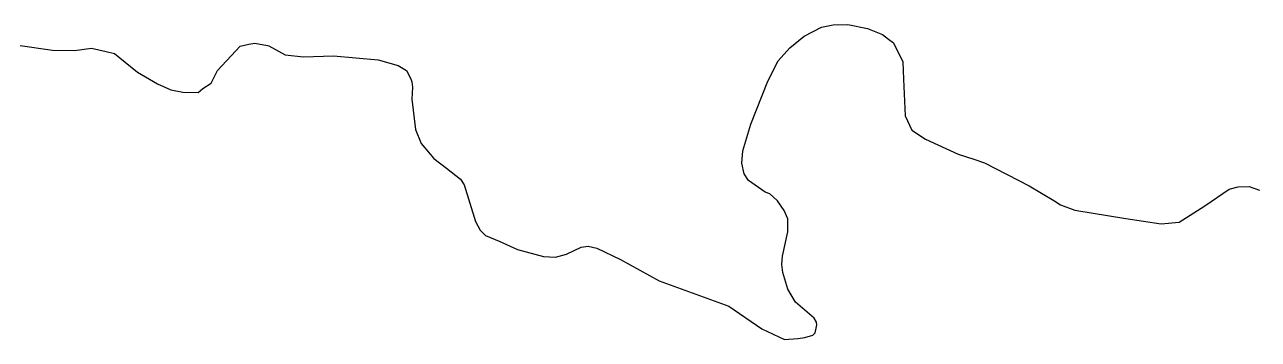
# Model space of a CAD drawing. Header units: millimetres. Extents: x 642261 to 742091, y 6812581 to 6930561.
# Drawn here: x 669264 to 671174, y 6854893 to 6855381 of the extents above; entities that cross this region are included whole.
import ezdxf

# ---------------------------------------------------------------- set-up
doc = ezdxf.new("R2010")
doc.units = ezdxf.units.MM
doc.layers.add('LimiteRegional', color=10, linetype='Continuous')

msp = doc.modelspace()

# ---------------------------------------------------------------- linework, layer by layer
at = {"layer": 'LimiteRegional', "color": 7, "linetype": 'Continuous'}
msp.add_lwpolyline([(669256.7282, 6855348.6552), (669306.947, 6855341.4537), (669340.8612, 6855340.7799), (669367.3639, 6855344.5972), (669390.0481, 6855339.6572), (669402.6258, 6855336.2893), (669419.2257, 6855323.0112), (669438.4747, 6855307.6141), (669469.2178, 6855289.0827), (669490.0146, 6855280.0431), (669508.5511, 6855276.4271), (669532.5128, 6855275.9751), (669539.7463, 6855282.303), (669552.4054, 6855290.4387), (669562.3515, 6855309.8742), (669597.2354, 6855347.8629), (669610.8224, 6855350.5351), (669619.9546, 6855352.0939), (669639.6081, 6855348.5215), (669642.0057, 6855348.0857), (669667.2183, 6855334.0536), (669695.4928, 6855330.962), (669741.7392, 6855332.9514), (669811.3947, 6855326.7609), (669842.3197, 6855317.4857), (669855.1317, 6855309.9775), (669861.2251, 6855298.1866), (669863.4495, 6855292.3706), (669864.4762, 6855283.9882), (669863.1073, 6855265.5133), (669868.7683, 6855218.5371), (669877.495, 6855196.9829), (669897.3439, 6855173.7181), (669917.1925, 6855158.6643), (669938.5991, 6855141.7043), (669944.244, 6855132.6989), (669961.6681, 6855075.6902), (669968.9815, 6855062.6481), (669977.4383, 6855054.4319), (669998.5675, 6855045.5898), (670026.677, 6855032.7294), (670067.1672, 6855021.7976), (670085.8472, 6855020.62), (670102.8445, 6855025.1625), (670125.4117, 6855035.9876), (670136.411, 6855037.7615), (670149.6406, 6855034.337), (670186.4516, 6855017.1934), (670246.3308, 6854983.7983), (670354.1056, 6854944.563), (670405.4163, 6854909.7938), (670440.3684, 6854893.256), (670461.0443, 6854894.6043), (670472.0861, 6854896.3126), (670484.1355, 6854899.9648), (670487.6973, 6854903.3962), (670488.9924, 6854907.9283), (670490.5468, 6854915.6975), (670490.0285, 6854919.8411), (670486.3922, 6854925.9173), (670457.2499, 6854950.8434), (670445.535, 6854971.2607), (670438.1046, 6854997.0651), (670436.5403, 6855009.3154), (670437.5832, 6855022.0875), (670445.6829, 6855060.104), (670445.5064, 6855080.1161), (670440.1388, 6855093.1687), (670429.839, 6855107.9615), (670417.5083, 6855118.8386), (670410.4001, 6855121.4493), (670384.8134, 6855139.4002), (670377.8803, 6855149.7263), (670374.4846, 6855166.4181), (670375.8996, 6855185.2316), (670388.0876, 6855226.882), (670414.8472, 6855293.5767), (670430.6177, 6855324.8058), (670448.4875, 6855344.9323), (670470.6553, 6855363.0235), (670497.7203, 6855377.2415), (670515.6624, 6855380.5838), (670538.7657, 6855381.0356), (670569.1192, 6855375.2335), (670592.1878, 6855365.7635), (670601.6162, 6855358.3969), (670609.0389, 6855352.5973), (670623.6282, 6855323.354), (670624.5731, 6855296.4361), (670627.1392, 6855239.6449), (670637.5429, 6855217.7165), (670658.9001, 6855203.4821), (670709.4755, 6855180.3092), (670733.5977, 6855172.359), (670749.9648, 6855166.9648), (670819.2641, 6855131.4303), (670857.3749, 6855108.3134), (670867.778, 6855102.0033), (670889.9075, 6855093.3219), (670968.9013, 6855080.7199), (671024.0269, 6855072.5263), (671051.4785, 6855075.0466), (671091.5358, 6855099.9707), (671128.8858, 6855125.7875), (671143.1718, 6855129.4281), (671160.2591, 6855129.9883), (671176.226, 6855124.6673)], dxfattribs=at)

doc.saveas('drawing.dxf')
